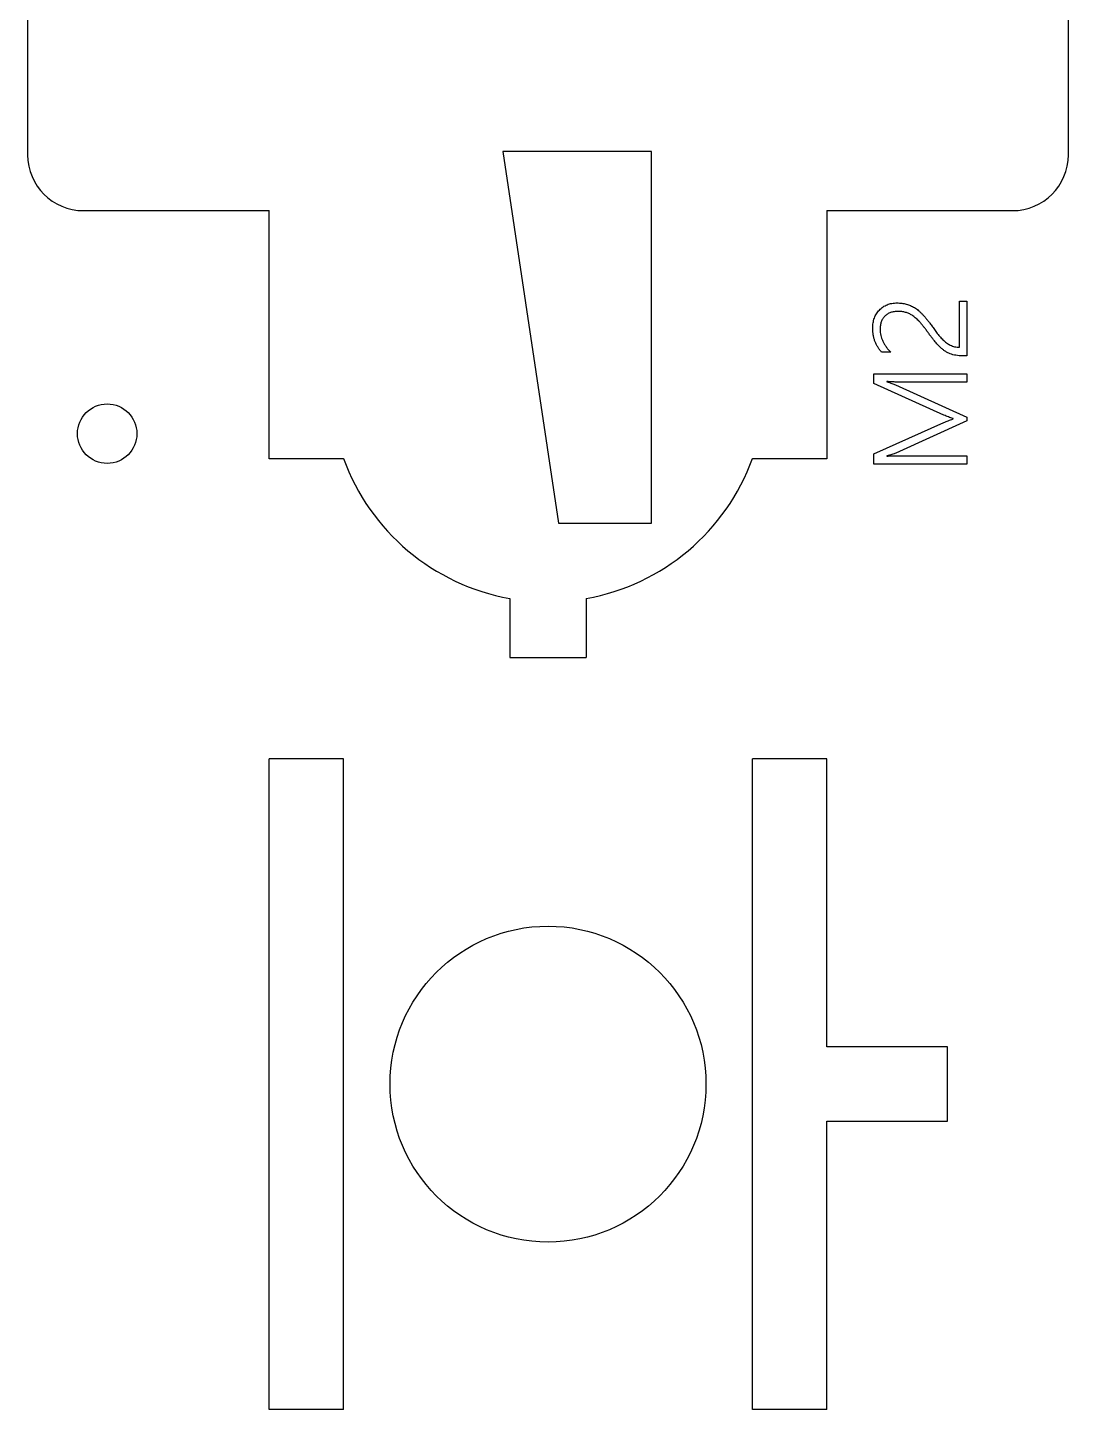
# Model space of a CAD drawing. Header units: millimetres. Extents: x 0 to 333, y 0 to 392.
# Drawn here: x 91.4 to 147.4, y 137.8 to 212.1 of the extents above; entities that cross this region are included whole.
import ezdxf

# ---------------------------------------------------------------- set-up
doc = ezdxf.new("R2010")
doc.units = ezdxf.units.MM

msp = doc.modelspace()

# ---------------------------------------------------------------- linework, layer by layer
at = {"color": 7, "linetype": 'Continuous', "lineweight": 25}
for p, q in [((91.425, 229.276), (91.425, 205.276)), ((147.425, 205.276), (147.425, 229.276)), ((116.988, 205.46), (119.988, 185.46)), ((124.988, 205.46), (116.988, 205.46)), ((124.988, 185.46), (124.988, 205.46)), ((94.425, 202.276), (104.425, 202.276)), ((104.425, 188.916), (104.425, 202.276)), ((134.425, 202.276), (134.425, 188.916)), ((134.425, 202.276), (144.425, 202.276)), ((141.567, 197.41), (141.962, 197.41)), ((141.567, 194.926), (141.567, 197.41)), ((141.962, 197.41), (141.962, 194.464)), ((137.866, 194.659), (137.372, 194.659)), ((141.962, 194.464), (141.727, 194.464)), ((136.962, 192.978), (136.962, 193.495)), ((136.962, 193.495), (141.962, 193.495)), ((141.962, 193.495), (141.962, 193.041)), ((140.725, 191.275), (136.962, 192.978)), ((137.656, 193.082), (137.656, 193.068)), ((138.117, 192.905), (141.962, 191.171)), ((141.962, 193.041), (138.51, 193.041)), ((141.226, 191.066), (141.226, 191.087)), ((141.962, 191.171), (141.962, 190.972)), ((136.962, 189.183), (140.72, 190.872)), ((141.962, 190.972), (138.14, 189.234)), ((108.425, 188.916), (104.425, 188.916)), ((108.425, 188.94), (108.425, 188.916)), ((130.425, 188.916), (130.425, 188.94)), ((134.425, 188.916), (130.425, 188.916)), ((136.962, 188.638), (136.962, 189.183)), ((137.649, 189.078), (137.649, 189.064)), ((138.472, 189.089), (141.962, 189.089)), ((141.962, 189.089), (141.962, 188.638)), ((141.962, 188.638), (136.962, 188.638)), ((119.988, 185.46), (124.988, 185.46)), ((117.365, 181.409), (117.365, 178.226)), ((121.484, 181.409), (121.484, 178.226)), ((117.365, 178.226), (121.484, 178.226)), ((108.425, 172.776), (104.425, 172.776)), ((104.425, 137.776), (104.425, 172.776)), ((108.425, 137.776), (108.425, 172.776)), ((134.425, 172.776), (130.425, 172.776)), ((130.425, 137.776), (130.425, 172.776)), ((134.425, 157.276), (134.425, 172.776)), ((140.925, 157.276), (134.425, 157.276)), ((140.925, 153.276), (140.925, 157.276)), ((134.425, 137.776), (134.425, 153.276)), ((134.425, 153.276), (140.925, 153.276)), ((108.425, 137.776), (104.425, 137.776)), ((134.425, 137.776), (130.425, 137.776))]:
    msp.add_line(p, q, dxfattribs=at)
for centre, radius in [((95.705, 190.276), 1.6), ((119.425, 155.276), 8.5)]:
    msp.add_circle(centre, radius, dxfattribs=at)
for centre, radius, start, end in [((94.425, 205.276), 3, 180, 270), ((144.425, 205.276), 3, 270, 0), ((119.425, 192.926), 11.7, 199.91972, 259.86284), ((119.425, 192.926), 11.7, 280.13716, 340.08028)]:
    msp.add_arc(centre, radius, start, end, dxfattribs=at)
for points, knots in [([(136.896, 195.939), (136.897, 195.989), (136.899, 196.087), (136.917, 196.229), (136.944, 196.364), (136.985, 196.492), (137.035, 196.613), (137.097, 196.726), (137.17, 196.832), (137.255, 196.931), (137.348, 197.02), (137.449, 197.098), (137.558, 197.163), (137.674, 197.218), (137.798, 197.258), (137.928, 197.289), (138.066, 197.306), (138.16, 197.308), (138.208, 197.31)], [0, 0, 0, 0, 0.06985, 0.136791, 0.201186, 0.263768, 0.324837, 0.384739, 0.444967, 0.505751, 0.566363, 0.625775, 0.684728, 0.744817, 0.805259, 0.867506, 0.932536, 1, 1, 1, 1]), ([(138.208, 197.31), (138.251, 197.309), (138.336, 197.307), (138.463, 197.296), (138.585, 197.276), (138.703, 197.248), (138.819, 197.214), (138.93, 197.17), (139.038, 197.12), (139.144, 197.06), (139.249, 196.991), (139.355, 196.908), (139.462, 196.811), (139.573, 196.701), (139.686, 196.579), (139.801, 196.443), (139.918, 196.294), (139.994, 196.188), (140.034, 196.134)], [0, 0, 0, 0, 0.057023, 0.112432, 0.166941, 0.220374, 0.273319, 0.325735, 0.378147, 0.430606, 0.48543, 0.544423, 0.60817, 0.676299, 0.749601, 0.827906, 0.911338, 1, 1, 1, 1]), ([(138.259, 196.855), (138.223, 196.855), (138.152, 196.853), (138.048, 196.84), (137.95, 196.822), (137.858, 196.792), (137.772, 196.756), (137.692, 196.711), (137.617, 196.658), (137.549, 196.597), (137.488, 196.53), (137.436, 196.455), (137.39, 196.375), (137.354, 196.287), (137.325, 196.194), (137.306, 196.093), (137.293, 195.987), (137.292, 195.914), (137.291, 195.877)], [0, 0, 0, 0, 0.069856, 0.136836, 0.200637, 0.26208, 0.3214, 0.380376, 0.438481, 0.49678, 0.555079, 0.613185, 0.67216, 0.732088, 0.794788, 0.859881, 0.92817, 1, 1, 1, 1]), ([(139.786, 195.839), (139.75, 195.886), (139.681, 195.979), (139.577, 196.11), (139.475, 196.229), (139.378, 196.336), (139.283, 196.431), (139.193, 196.515), (139.104, 196.585), (138.992, 196.663), (138.846, 196.741), (138.661, 196.808), (138.464, 196.848), (138.329, 196.853), (138.259, 196.855)], [0, 0, 0, 0, 0.093465, 0.181279, 0.262345, 0.33792, 0.407727, 0.472294, 0.531118, 0.584699, 0.686483, 0.787971, 0.891932, 1, 1, 1, 1]), ([(137.372, 194.659), (137.334, 194.705), (137.259, 194.797), (137.162, 194.944), (137.08, 195.097), (137.014, 195.256), (136.96, 195.419), (136.924, 195.588), (136.9, 195.762), (136.898, 195.88), (136.896, 195.939)], [0, 0, 0, 0, 0.129439, 0.254785, 0.37827, 0.501306, 0.623511, 0.746379, 0.871823, 1, 1, 1, 1]), ([(137.291, 195.877), (137.293, 195.825), (137.297, 195.72), (137.325, 195.564), (137.37, 195.41), (137.434, 195.257), (137.514, 195.104), (137.614, 194.953), (137.732, 194.803), (137.82, 194.708), (137.866, 194.659)], [0, 0, 0, 0, 0.113325, 0.226627, 0.342969, 0.462108, 0.586619, 0.717288, 0.854564, 1, 1, 1, 1]), ([(141.727, 194.464), (141.665, 194.465), (141.546, 194.467), (141.375, 194.488), (141.216, 194.521), (141.068, 194.567), (140.93, 194.63), (140.795, 194.709), (140.662, 194.806), (140.553, 194.9), (140.463, 194.989), (140.388, 195.071), (140.305, 195.165), (140.215, 195.274), (140.118, 195.396), (140.013, 195.531), (139.902, 195.68), (139.826, 195.785), (139.786, 195.839)], [0, 0, 0, 0, 0.07368, 0.142872, 0.207176, 0.268064, 0.328089, 0.390037, 0.45546, 0.524579, 0.563269, 0.607519, 0.657945, 0.714042, 0.776684, 0.844985, 0.919364, 1, 1, 1, 1]), ([(140.034, 196.134), (140.083, 196.066), (140.184, 195.928), (140.332, 195.717), (140.493, 195.514), (140.638, 195.357), (140.763, 195.243), (140.862, 195.168), (140.965, 195.098), (141.072, 195.037), (141.186, 194.987), (141.307, 194.952), (141.435, 194.93), (141.523, 194.927), (141.567, 194.926)], [0, 0, 0, 0, 0.123961, 0.251558, 0.379393, 0.504706, 0.566524, 0.627693, 0.688438, 0.748779, 0.809346, 0.870832, 0.9343, 1, 1, 1, 1]), ([(138.51, 193.041), (138.487, 193.041), (138.436, 193.041), (138.354, 193.044), (138.262, 193.047), (138.16, 193.051), (138.049, 193.057), (137.927, 193.064), (137.795, 193.073), (137.703, 193.079), (137.656, 193.082)], [0, 0, 0, 0, 0.0829337, 0.1791087, 0.2861307, 0.4052072, 0.536403, 0.6784661, 0.8337976, 1, 1, 1, 1]), ([(137.656, 193.068), (137.705, 193.053), (137.796, 193.024), (137.922, 192.981), (138.027, 192.945), (138.089, 192.917), (138.117, 192.905)], [0, 0, 0, 0, 0.315804, 0.586384, 0.814494, 1, 1, 1, 1]), ([(141.226, 191.087), (141.182, 191.103), (141.097, 191.133), (140.971, 191.174), (140.848, 191.22), (140.767, 191.256), (140.725, 191.275)], [0, 0, 0, 0, 0.264006, 0.503116, 0.741207, 1, 1, 1, 1]), ([(140.72, 190.872), (140.76, 190.889), (140.841, 190.925), (140.964, 190.975), (141.092, 191.025), (141.181, 191.052), (141.226, 191.066)], [0, 0, 0, 0, 0.241978, 0.485967, 0.737379, 1, 1, 1, 1]), ([(138.14, 189.234), (138.108, 189.221), (138.04, 189.193), (137.925, 189.154), (137.793, 189.116), (137.699, 189.091), (137.649, 189.078)], [0, 0, 0, 0, 0.199361, 0.433049, 0.698999, 1, 1, 1, 1]), ([(137.649, 189.064), (137.706, 189.069), (137.828, 189.077), (138.022, 189.083), (138.24, 189.089), (138.392, 189.089), (138.472, 189.089)], [0, 0, 0, 0, 0.208797, 0.444751, 0.708064, 1, 1, 1, 1])]:
    msp.add_open_spline(points, degree=3, knots=knots, dxfattribs=at)

doc.saveas('drawing.dxf')
